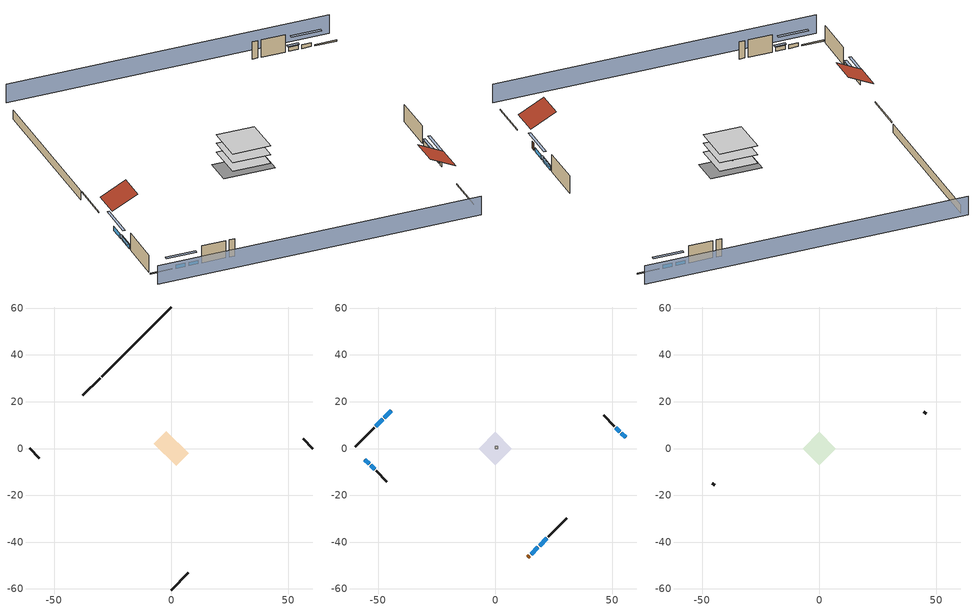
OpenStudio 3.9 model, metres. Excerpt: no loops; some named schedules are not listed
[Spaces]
basement - unconditioned 1
 floor foundation (Slab1 construction): -7.42,2.12 -2.12,7.42 7.42,-2.12 2.12,-7.42 z-2.13
 wall outside (RimJoist1 construction): -30.35,30.09 -37.7,22.74 z0.3:0.61
 wall outside (RimJoist2 construction): 60.44,0 56.35,4.09 z0.3:0.61
 wall outside (RimJoist3 construction): 0,-60.44 7.35,-53.09 z0.3:0.61
 wall outside (RimJoist4 construction): -60.44,0 -56.35,-4.09 z0.3:0.61
 wall foundation (FoundationWall1 construction): 0,60.44 -29.69,30.75 z-2.13:0.3
conditioned space 1
 floor to basement - unconditioned 1 (Floor1 construction): -7.11,0 0,7.11 7.11,0 0,-7.11 z0.3
 floor adiabatic (AdiabaticFloorConstruction): -7.11,0 0,7.11 7.11,0 0,-7.11 z2.74
 wall outside (Wall1 construction): -51.67,8.77 -59.78,0.66 z0.3:5.18
 wall outside (Wall2 construction): 50.84,9.6 46.34,14.11 z0.3:5.18
 wall outside (Wall3 construction): 22.71,-37.73 30.55,-29.89 z0.3:5.18
 wall outside (Wall4 construction): -50.84,-9.6 -46.34,-14.11 z0.3:5.18
 wall outside (AdiabaticWallConstruction): -44.33,16.11 -47.35,13.1 / -48,12.44 -51.01,9.43 / 18.91,-41.53 22.05,-38.39 z0.3:1.46; 55.69,4.75 53.92,6.52 / 53.27,7.17 51.5,8.94 / -55.69,-4.75 -53.92,-6.52 / -53.27,-7.17 -51.5,-8.94 z0.3:1.4; 15.28,-45.16 18.26,-42.18 z0.3:1.43
 wall outside (AdiabaticWallConstruction 1): 13.98,-46.46 14.63,-45.81 z0.3:2.34
 window (WindowConstruction): -44.33,16.11 -47.34,13.1 z0.3:1.46
 window (WindowConstruction 1): -48,12.44 -51.01,9.43 z0.3:1.46
 window (WindowConstruction 2): 55.69,4.75 53.92,6.52 z0.3:1.4
 window (WindowConstruction 3): 53.27,7.17 51.5,8.94 z0.3:1.4
 window (WindowConstruction 4): 15.29,-45.16 18.26,-42.18 z0.3:1.43
 window (WindowConstruction 5): 18.91,-41.53 22.05,-38.39 z0.3:1.46
 window (WindowConstruction 6): -55.69,-4.75 -53.92,-6.52 z0.3:1.4
 window (WindowConstruction 7): -53.27,-7.17 -51.5,-8.94 z0.3:1.4
 door (Door): 13.98,-46.46 14.63,-45.81 z0.3:2.34
 ceiling adiabatic (AdiabaticFloorConstruction): 0,-7.11 7.11,0 0,7.11 -7.11,0 z2.74
central ac and furnace airloop ret air space
 floor adiabatic (AdiabaticConst): 0,0 0,1 1,1 1,0 z0
 wall adiabatic (AdiabaticConst): 0,1 0,0 1,0 1,1 0,1 z0:1
 ceiling adiabatic (AdiabaticConst): 1,0 1,1 0,1 0,0 z1
attic - vented 1
 floor to conditioned space 1 (Floor2 construction Reversed): -7.11,0 0,7.11 7.11,0 0,-7.11 z5.18
 wall outside (Wall5 construction): 45.68,14.76 44.66,15.78 z0.3:5.18
 wall outside (Wall6 construction): -45.68,-14.76 -44.66,-15.78 z0.3:5.18
 roof outside (Roof1 construction): -43.68,16.76,5.18 -38.92,12.01,8.55 -33.6,17.33,8.55 -38.36,22.08,5.18
 roof outside (Roof2 construction): 13.33,-47.12,5.18 8.57,-42.36,8.55 3.25,-47.68,8.55 8.01,-52.43,5.18
shading: -63.67,-3.23 -3.23,-63.67 / 63.67,3.23 3.23,63.67 z0:5.18; -49.28,11.16 -42.39,18.05 -42.82,18.48 -49.72,11.59 z4.21; -51.23,9.21 -47.79,12.65 -48.22,13.09 -51.66,9.64 z1.77; 51.98,8.46 57.63,2.81 58.06,3.24 52.41,8.89 z4.15; 51.28,9.16 53.48,6.96 53.91,7.39 51.71,9.59 z1.71; 20.2,-40.24 13.35,-47.09 13.78,-47.53 20.63,-40.68 z4.18; 22.26,-38.18 18.7,-41.74 19.13,-42.17 22.7,-38.61 z1.77; -51.98,-8.46 -57.63,-2.81 -58.06,-3.24 -52.41,-8.89 z4.15; -51.28,-9.16 -53.48,-6.96 -53.91,-7.39 -51.71,-9.59 z1.71
[Site]
Portland Intl Arpt_OR: Latitude {deg}=45.59; Longitude {deg}=-122.6; Time Zone {hr}=-8; Elevation {m}=33; Terrain=Suburbs; Keep Site Location Information=Yes
[Site:GroundTemperature:Shallow]
10.2558, 8.96328, 8.85977, 9.47314, 11.9355, 14.3863, 16.5111, 17.8571, 17.9714, 16.8767, 14.8061, 12.4304
[Site:WaterMainsTemperature]
Calculation Method=Schedule; Temperature Schedule=mains temperature schedule
[Building]
Building 1
[Material] Roughness=Rough
Name | Thickness {m} | Conductivity {W/m-K} | Density {kg/m3} | Specific Heat {J/kg-K} | Thermal Absorptance | Solar Absorptance | Visible Absorptance
asphalt or fiberglass shingles | 0.00635 | 0.162714 | 1121.4 | 1465.45 | 0.9 | 0.85 | 0.85
roof rigid ins | 0.00281632 | 0.029427 | 32.04 | 1214.23 | 0.9 | 0.7 | 0.7
osb sheathing 0.5 in. | 0.0127 | 0.115458 | 512.64 | 1214.23 | 0.9 | 0.6 | 0.6
wood siding | 0.0254 | 0.102417 | 544.68 | 1172.36 | 0.9 | 0.85 | 0.85
osb sheathing 0.5 in. 1 | 0.0127 | 0.115458 | 512.64 | 1214.23 | 0.9 | 0.7 | 0.7
wall stud and cavity | 0.1397 | 0.550994 | 139.0536 | 1170.24 | 0.9 | 0.7 | 0.7
gypsum board | 0.0127 | 0.160291 | 801 | 837.4 | 0.9 | 0.6 | 0.6
wall stud and cavity 1 | 0.1397 | 0.727959 | 139.0536 | 1170.24 | 0.9 | 0.6 | 0.6
rim joist stud and cavity | 0.0508 | 0.178688 | 50.32683 | 1063.81 | 0.9 | 0.6 | 0.6
floor stud and cavity | 0.1397 | 0.923637 | 92.3553 | 1139.71 | 0.9 | 0.7 | 0.7
osb sheathing 0.75 in. | 0.01905 | 0.115458 | 512.64 | 1214.23 | 0.9 | 0.7 | 0.7
floor covering | 0.0127 | 0.0433444 | 54.468 | 1339.84 | 0.9 | 0.6 | 0.6
ceiling loosefill ins | 0.0846667 | 0.0480833 | 16.02 | 1046.75 | 0.9 | 0.7 | 0.7
ceiling stud and cavity | 0.1397 | 0.302811 | 65.682 | 1177.47 | 0.9 | 0.7 | 0.7
concrete 8.0 in. | 0.2032 | 1.803125 | 2242.8 | 837.4 | 0.9 | 0.7 | 0.7
concrete 4.0 in. | 0.1016 | 1.803125 | 2242.8 | 837.4 | 0.9 | 0.7 | 0.7
wood siding 1; wood siding 2 | 0.0254 | 0.102417 | 544.68 | 1172.36
wall rigid ins; floor rigid ins | 0.512978 | 0.029427 | 32.04 | 1214.23 | 0.9 | 0.7 | 0.7
wall stud and cavity 2 | 0.0889 | 0.380278 | 52.3479 | 1209.89 | 0.9 | 0.7 | 0.7
door material | 0.04445 | 0.0612267 | 512.64 | 1214.23 | 0.9 | 0.7 | 0.7
floor stud and cavity 1 | 0.1397 | 1.75129 | 37.0049 | 1207.88 | 0.9 | 0.7 | 0.7
wall stud and cavity 3 | 0.0889 | 0.391764 | 83.0341 | 1211.67 | 0.9 | 0.7 | 0.7
furniture material conditioned space 1; furniture material basement - unconditioned 1 | 0.1524 | 0.115458 | 640.8 | 1214.23 | 0.9 | 0.6 | 0.6
[Construction]
Roof1 construction; Roof2 construction: asphalt or fiberglass shingles, roof rigid ins, osb sheathing 0.5 in.
Wall1 construction; Wall2 construction; Wall3 construction; Wall4 construction: wood siding, osb sheathing 0.5 in. 1, wall stud and cavity, gypsum board
Wall5 construction; Wall6 construction: wood siding, osb sheathing 0.5 in. 1, wall stud and cavity 1
RimJoist1 construction; RimJoist2 construction; RimJoist3 construction; RimJoist4 construction: wood siding, rim joist stud and cavity
Floor1 construction: floor stud and cavity, osb sheathing 0.75 in., floor covering
Floor2 construction Reversed: gypsum board, ceiling stud and cavity, ceiling loosefill ins
FoundationWall1 construction: concrete 8.0 in.
Slab1 construction: concrete 4.0 in.
WindowConstruction; WindowConstruction 1; WindowConstruction 2; WindowConstruction 3; WindowConstruction 4; WindowConstruction 5; WindowConstruction 6; WindowConstruction 7: WindowMaterial
AdiabaticWallConstruction: wood siding 1, wall rigid ins, wall stud and cavity 2, gypsum board
Door: door material
AdiabaticWallConstruction 1: wood siding 2, wall rigid ins, wall stud and cavity 2, gypsum board
AdiabaticFloorConstruction: floor stud and cavity 1, floor rigid ins, osb sheathing 0.75 in., floor covering
PartitionWallConstruction: gypsum board, wall stud and cavity 3, gypsum board
furniture construction conditioned space 1: furniture material conditioned space 1
furniture construction basement - unconditioned 1: furniture material basement - unconditioned 1
AdiabaticConst: Adiabatic
[WindowMaterial:SimpleGlazingSystem]
WindowMaterial: U-Factor {W/m2-K}=2.78222; Solar Heat Gain Coefficient=0.56
[Material:NoMass]
Adiabatic: Roughness=Rough; Thermal Resistance {m2-K/W}=176.1
[ThermalZone] Multiplier=1; Use Ideal Air Loads=No
Name | Volume {m3} | Thermostat
conditioned space | 493.619 | conditioned space temperature setpoint
attic - vented | 75.9013
basement - unconditioned | 246.81
central ac and furnace airloop ret air zone | 1
[Sizing:Zone] Zone Cooling Design Supply Air Temperature Input Method=SupplyAirTemperature; Zone Cooling Design Supply Air Temperature {C}=14; Zone Cooling Design Supply Air Temperature Difference {deltaC}=11.11; Zone Heating Design Supply Air Temperature Input Method=SupplyAirTemperature; Zone Heating Design Supply Air Temperature {C}=40; Zone Heating Design Supply Air Temperature Difference {deltaC}=11.11; Zone Cooling Design Supply Air Humidity Ratio {kg-H2O/kg-air}=0.0085; Zone Heating Design Supply Air Humidity Ratio {kg-H2O/kg-air}=0.008; Cooling Design Air Flow Method=DesignDay; Heating Design Air Flow Method=DesignDay; Account for Dedicated Outdoor Air System=No; Dedicated Outdoor Air System Control Strategy=NeutralSupplyAir; Dedicated Outdoor Air Low Setpoint Temperature for Design {C}=autosize; Dedicated Outdoor Air High Setpoint Temperature for Design {C}=autosize; Zone Load Sizing Method=Sensible Load Only No Latent Load; Zone Latent Cooling Design Supply Air Humidity Ratio Input Method=HumidityRatioDifference; Zone Cooling Design Supply Air Humidity Ratio Difference {kgWater/kgDryAir}=0.005; Zone Latent Heating Design Supply Air Humidity Ratio Input Method=HumidityRatioDifference; Zone Humidification Design Supply Air Humidity Ratio Difference {kgWater/kgDryAir}=0.005; Sizing Option=Coincident
attic - vented; basement - unconditioned; central ac and furnace airloop ret air zone
[Space]
Name | Thermal Zone | Volume {m3}
conditioned space 1 | conditioned space | 493.619
attic - vented 1 | attic - vented | 75.9013
basement - unconditioned 1 | basement - unconditioned | 246.81
central ac and furnace airloop ret air space | central ac and furnace airloop ret air zone
[ThermostatSetpoint:DualSetpoint]
conditioned space temperature setpoint: Heating Setpoint Temperature Schedule=heating setpoint; Cooling Setpoint Temperature Schedule=cooling setpoint; Temperature Difference Between Cutout And Setpoint {deltaC}=0
[Foundation:Kiva]
Foundation Kiva 1: Initial Indoor Air Temperature {C}=9.52053; Wall Height Above Grade {m}=0.3048; Wall Depth Below Slab {m}=0.2032
[Foundation:Kiva:Settings]
Soil Conductivity {W/m-K}=1.3848; Soil Density {kg/m3}=1842.3; Soil Specific Heat {J/kg-K}=418.7; Ground Solar Absorptivity=0.9; Ground Thermal Absorptivity=0.9; Ground Surface Roughness {m}=0.03; Far-Field Width {m}=40; Deep-Ground Boundary Condition=ZeroFlux; Deep-Ground Depth {m}=40; Minimum Cell Dimension {m}=0.2; Maximum Cell Growth Coefficient=3; Simulation Timestep=Timestep
[SurfaceProperty:ExposedFoundationPerimeter]
Slab1: Exposed Perimeter Calculation Method=TotalExposedPerimeter; Total Exposed Perimeter {m}=41.99382
[SurfaceProperty:IncidentSolarMultiplier] Incident Solar Multiplier=1; Incident Solar Multiplier Schedule=trans schedule winter=0.85 summer=0.7
Window1; Window2; Window3; Window4; Window5; Window6; Window7; Window8
[InternalMass:Definition] Design Level Calculation Method=SurfaceArea
Name | Construction | Surface Area {m2}
partition wall mass | PartitionWallConstruction | 202.436
furniture mass conditioned space 1 | furniture construction conditioned space 1 | 80.97429
furniture mass basement - unconditioned 1 | furniture construction basement - unconditioned 1 | 40.4798
[InternalMass] Multiplier=1
Name | Internal Mass Definition | Space or SpaceType
partition wall mass | partition wall mass | conditioned space 1
furniture mass conditioned space 1 | furniture mass conditioned space 1 | conditioned space 1
furniture mass basement - unconditioned 1 | furniture mass basement - unconditioned 1 | basement - unconditioned 1
[Fan:SystemModel]
central ac and furnace supply fan: Availability Schedule=Always On Discrete; Design Maximum Air Flow Rate {m3/s}=0.71736; Speed Control Method=Discrete; Electric Power Minimum Flow Rate Fraction=0.2; Design Pressure Rise {Pa}=500; Motor Efficiency=1; Motor In Air Stream Fraction=1; Design Electric Power Consumption {W}=autosize; Design Power Sizing Method=PowerPerFlow; Electric Power Per Unit Flow Rate {W/(m3/s)}=1059.44; Electric Power Per Unit Flow Rate Per Unit Pressure {W-s/m3-Pa}=1.66667; Fan Total Efficiency=0.7; Motor Loss Radiative Fraction=0; Speed Flow Fraction 1=0.9375; Speed Electric Power Fraction 1=0.82397; Speed Flow Fraction 2=1; Speed Electric Power Fraction 2=1
[EnergyManagementSystem:Sensor]
Name | Output Variable or Output Meter Index Key | Output Variable or Output Meter
central_ac_and_furnace_supply_fan_s; central_ac_and_furnace_supply_fan_s_1 | central ac and furnace supply fan | Fan Electricity Energy
water_heater_amb_temp | basement - unconditioned | Zone Mean Air Temperature
water_heater_amb_rh | basement - unconditioned | Zone Air Relative Humidity
water_heater_T_set | water heater setpoint | Schedule Value
out_pb_s |  | Site Outdoor Air Barometric Pressure
out_wt_s |  | Site Outdoor Air Humidity Ratio
site_vw_s |  | Site Wind Speed
cool_season | cooling season schedule | Schedule Value
central_ac_and_furnace_airloop_Fan_RTF_s | central ac and furnace supply fan | Fan Runtime Fraction Speed 1
central_ac_and_furnace_airloop_Fan_RTF_s_1 | central ac and furnace supply fan | Fan Runtime Fraction Speed 2
central_ac_and_furnace_airloop_AH_MFR_s | Node 6 | System Node Mass Flow Rate
central_ac_and_furnace_airloop_AH_VFR_s | Node 6 | System Node Current Density Volume Flow Rate
central_ac_and_furnace_airloop_AH_Tout_s | Node 6 | System Node Temperature
central_ac_and_furnace_airloop_AH_Wout_s | Node 6 | System Node Humidity Ratio
central_ac_and_furnace_airloop_RA_T_s | Node 9 | System Node Temperature
central_ac_and_furnace_airloop_Ra_W_s | Node 9 | System Node Humidity Ratio
central_ac_and_furnace_airloop_0_DZ_T_s | basement - unconditioned | Zone Air Temperature
central_ac_and_furnace_airloop_0_DZ_W_s | basement - unconditioned | Zone Mean Air Humidity Ratio
natural_vent_s | natural vent schedule | Schedule Value
htg_sp_s | heating setpoint | Schedule Value
clg_sp_s | cooling setpoint | Schedule Value
mech_vent_range_fan_0_sch_s | mech vent range fan 0 schedule | Schedule Value
mech_vent_bath_fan_0_sch_s | mech vent bath fan 0 schedule | Schedule Value
clothes_dryer_exhaust_0_sch_s | clothes_dryer | Schedule Value
htg_load_cond |  | Heating:EnergyTransfer:Zone:CONDITIONED SPACE
clg_load_cond |  | Cooling:EnergyTransfer:Zone:CONDITIONED SPACE
htg_load_duct |  | Heating:EnergyTransfer:Zone:CENTRAL AC AND FURNACE AIRLOOP RET AIR ZONE
clg_load_duct |  | Cooling:EnergyTransfer:Zone:CENTRAL AC AND FURNACE AIRLOOP RET AIR ZONE
s_conv | Floor1 | Surface Inside Face Convection Heat Gain Energy
s_ig | Floor1 | Surface Inside Face Internal Gains Radiation Heat Gain Energy
s_sol | Floor1 | Surface Inside Face Solar Radiation Heat Gain Energy
s_lgt | Floor1 | Surface Inside Face Lights Radiation Heat Gain Energy
s_surf | Floor1 | Surface Inside Face Net Surface Thermal Radiation Heat Gain Energy
s_conv_1 | Floor2 | Surface Inside Face Convection Heat Gain Energy
s_ig_1 | Floor2 | Surface Inside Face Internal Gains Radiation Heat Gain Energy
s_sol_1 | Floor2 | Surface Inside Face Solar Radiation Heat Gain Energy
s_lgt_1 | Floor2 | Surface Inside Face Lights Radiation Heat Gain Energy
s_surf_1 | Floor2 | Surface Inside Face Net Surface Thermal Radiation Heat Gain Energy
s_conv_2 | inferred conditioned ceiling | Surface Inside Face Convection Heat Gain Energy
s_ig_2 | inferred conditioned ceiling | Surface Inside Face Internal Gains Radiation Heat Gain Energy
s_sol_2 | inferred conditioned ceiling | Surface Inside Face Solar Radiation Heat Gain Energy
s_lgt_2 | inferred conditioned ceiling | Surface Inside Face Lights Radiation Heat Gain Energy
s_surf_2 | inferred conditioned ceiling | Surface Inside Face Net Surface Thermal Radiation Heat Gain Energy
s_conv_3 | inferred conditioned floor | Surface Inside Face Convection Heat Gain Energy
s_ig_3 | inferred conditioned floor | Surface Inside Face Internal Gains Radiation Heat Gain Energy
s_sol_3 | inferred conditioned floor | Surface Inside Face Solar Radiation Heat Gain Energy
s_lgt_3 | inferred conditioned floor | Surface Inside Face Lights Radiation Heat Gain Energy
s_surf_3 | inferred conditioned floor | Surface Inside Face Net Surface Thermal Radiation Heat Gain Energy
ss_sol | Door1 | Surface Inside Face Solar Radiation Heat Gain Energy
ss_lgt | Door1 | Surface Inside Face Lights Radiation Heat Gain Energy
ss_conv | Door1 | Surface Inside Face Convection Heat Gain Energy
ss_ig | Door1 | Surface Inside Face Internal Gains Radiation Heat Gain Energy
ss_surf | Door1 | Surface Inside Face Net Surface Thermal Radiation Heat Gain Energy
ss_conv_1 | Window1 | Surface Inside Face Convection Heat Gain Energy
ss_ig_1 | Window1 | Surface Inside Face Internal Gains Radiation Heat Gain Energy
ss_surf_1 | Window1 | Surface Inside Face Net Surface Thermal Radiation Heat Gain Energy
ss_trans_in | Window1 | Surface Window Transmitted Solar Radiation Rate
ss_back_out | Window1 | Surface Window Shortwave from Zone Back Out Window Heat Transfer Rate
ss_trans_out | Window1 | Surface Inside Face Initial Transmitted Diffuse Transmitted Out Window Solar Radiation Rate
ss_conv_2 | Window2 | Surface Inside Face Convection Heat Gain Energy
ss_ig_2 | Window2 | Surface Inside Face Internal Gains Radiation Heat Gain Energy
ss_surf_2 | Window2 | Surface Inside Face Net Surface Thermal Radiation Heat Gain Energy
ss_trans_in_1 | Window2 | Surface Window Transmitted Solar Radiation Rate
ss_back_out_1 | Window2 | Surface Window Shortwave from Zone Back Out Window Heat Transfer Rate
ss_trans_out_1 | Window2 | Surface Inside Face Initial Transmitted Diffuse Transmitted Out Window Solar Radiation Rate
ss_conv_3 | Window3 | Surface Inside Face Convection Heat Gain Energy
ss_ig_3 | Window3 | Surface Inside Face Internal Gains Radiation Heat Gain Energy
ss_surf_3 | Window3 | Surface Inside Face Net Surface Thermal Radiation Heat Gain Energy
ss_trans_in_2 | Window3 | Surface Window Transmitted Solar Radiation Rate
ss_back_out_2 | Window3 | Surface Window Shortwave from Zone Back Out Window Heat Transfer Rate
ss_trans_out_2 | Window3 | Surface Inside Face Initial Transmitted Diffuse Transmitted Out Window Solar Radiation Rate
[ElectricEquipment:Definition] Design Level Calculation Method=EquipmentLevel
Name | Design Level {W} | Fraction Latent | Fraction Radiant | Fraction Lost
ceiling fan | 17.5294 | 0 | 0.558 | 0
clothes washer | 680.289 | 0.03 | 0.162 | 0.7
clothes dryer | 3251.74 | 0.015 | 0.081 | 0.85
dishwasher | 372.71 | 0.3 | 0.18 | 0.4
fridge | 51.9007 | 0 | 0.6 | 0
cooking range | 1642.66 | 0.08 | 0.432 | 0.2
misc tv | 1500.29 | 0 | 0.6 | 0
misc plug loads | 1064.71 | 0.021 | 0.558 | 0.049
whole house fan; mech vent house fan | 0 | 0 | 0 | 1
mech vent house fan cfis | 0 | 0 | 0 | 0
mech vent range fan 0; mech vent bath fan 0 | 30 | 0 | 0 | 1
[ElectricEquipment] Space or SpaceType=conditioned space 1
Name | Electric Equipment Definition | Schedule
ceiling fan | ceiling fan | ceiling_fan
clothes washer | clothes washer | clothes_washer
clothes dryer | clothes dryer | clothes_dryer
dishwasher | dishwasher | dishwasher
fridge | fridge | fridge schedule
cooking range | cooking range | cooking_range
misc tv | misc tv | plug_loads_tv
misc plug loads | misc plug loads | plug_loads_other
whole house fan | whole house fan | Always On Discrete
mech vent house fan | mech vent house fan | mech vent house fan schedule
mech vent house fan cfis | mech vent house fan cfis | mech vent house fan cfis schedule
mech vent range fan 0 | mech vent range fan 0 | mech vent range fan 0 schedule
mech vent bath fan 0 | mech vent bath fan 0 | mech vent bath fan 0 schedule
[OtherEquipment:Definition] Design Level Calculation Method=EquipmentLevel
Name | Design Level {W} | Fraction Latent | Fraction Radiant | Fraction Lost
water heater sens; central ac and furnace airloop_0 SupSensLkToCond; central ac and furnace airloop_0 SupCondToLv; central ac and furnace airloop_0 RetCondToRP; central ac and furnace airloop_0 RetSensLkToRP; central ac and furnace airloop_0 SupCondToDZ; central ac and furnace airloop_0 RetCondToDZ; central ac and furnace airloop_0 SupSensLkToDZ; mech vent house fan sensible load | 0 | 0 | 0 | 0
water heater lat; central ac and furnace airloop_0 SupLatLkToCond; central ac and furnace airloop_0 RetLatLkToRP; central ac and furnace airloop_0 SupLatLkToDZ; mech vent house fan latent load | 0 | 1 | 0 | 0
water heater energy adjustment1 | 0.01 | 0 | 0 | 1
clothes dryer 2 | 0 | 0.015 | 0.081 | 0.85
cooking range 2 | 0 | 0.08 | 0.432 | 0.2
general water use sensible | -134.491 | 0 | 0.6 | 0
general water use latent | 136.464 | 1 | 0 | 0
[OtherEquipment]
Name | Other Equipment Definition | Space or SpaceType | Schedule | Fuel Type
water heater sens | water heater sens | basement - unconditioned 1 | Always On Discrete
water heater lat | water heater lat | basement - unconditioned 1 | Always On Discrete
water heater energy adjustment1 | water heater energy adjustment1 | basement - unconditioned 1 | Always On Discrete | Electricity
clothes dryer 1 | clothes dryer 2 | conditioned space 1 | clothes_dryer | Electricity
cooking range 1 | cooking range 2 | conditioned space 1 | cooking_range | Electricity
general water use sensible | general water use sensible | conditioned space 1 | general water use schedule
general water use latent | general water use latent | conditioned space 1 | general water use schedule
central ac and furnace airloop_0 SupSensLkToCond | central ac and furnace airloop_0 SupSensLkToCond | conditioned space 1 | Always On Discrete
central ac and furnace airloop_0 SupLatLkToCond | central ac and furnace airloop_0 SupLatLkToCond | conditioned space 1 | Always On Discrete
central ac and furnace airloop_0 SupCondToLv | central ac and furnace airloop_0 SupCondToLv | conditioned space 1 | Always On Discrete
central ac and furnace airloop_0 RetCondToRP | central ac and furnace airloop_0 RetCondToRP | central ac and furnace airloop ret air space | Always On Discrete
central ac and furnace airloop_0 RetSensLkToRP | central ac and furnace airloop_0 RetSensLkToRP | central ac and furnace airloop ret air space | Always On Discrete
central ac and furnace airloop_0 RetLatLkToRP | central ac and furnace airloop_0 RetLatLkToRP | central ac and furnace airloop ret air space | Always On Discrete
central ac and furnace airloop_0 SupCondToDZ | central ac and furnace airloop_0 SupCondToDZ | basement - unconditioned 1 | Always On Discrete
central ac and furnace airloop_0 RetCondToDZ | central ac and furnace airloop_0 RetCondToDZ | basement - unconditioned 1 | Always On Discrete
central ac and furnace airloop_0 SupSensLkToDZ | central ac and furnace airloop_0 SupSensLkToDZ | basement - unconditioned 1 | Always On Discrete
central ac and furnace airloop_0 SupLatLkToDZ | central ac and furnace airloop_0 SupLatLkToDZ | basement - unconditioned 1 | Always On Discrete
mech vent house fan sensible load | mech vent house fan sensible load | conditioned space 1 | Always On Discrete
mech vent house fan latent load | mech vent house fan latent load | conditioned space 1 | Always On Discrete
[WaterUse:Equipment:Definition]
Name | Peak Flow Rate {m3/s}
clothes washer | 1.11876e-05
dishwasher | 6.09724e-06
[Lights:Definition]
interior lighting: Design Level Calculation Method=LightingLevel; Lighting Level {W}=308.253; Fraction Radiant=0.6; Fraction Visible=0.2; Return Air Fraction=0
[Lights]
interior lighting: Lights Definition=interior lighting; Space or SpaceType=conditioned space 1; Schedule=lighting_interior; Fraction Replaceable=1
[Exterior:Lights:Definition]
exterior lighting: Design Level {W}=8.01452
[Exterior:Lights]
exterior lighting: Exterior Lights Definition=exterior lighting; Schedule=exterior lighting schedule
[People:Definition]
occupants: Number of People Calculation Method=People; Number of People {people}=7; Fraction Radiant=0.314171; Sensible Heat Fraction=0.56303; Carbon Dioxide Generation Rate {m3/s-W}=0; Enable ASHRAE 55 Comfort Warnings=No; Mean Radiant Temperature Calculation Type=EnclosureAveraged
[People]
occupants: People Definition=occupants; Space or SpaceType=conditioned space 1; Number of People Schedule=occupants; Activity Level Schedule=occupants activity schedule; Multiplier=1
[ZoneMixing] Schedule=Always On Continuous; Design Flow Rate Calculation Method=Flow/Zone; Design Flow Rate {m3/s}=0
Name | Zone or Space | Source Zone or Space
central ac and furnace airloop_0 ZoneMixDZToCond mix | conditioned space | basement - unconditioned
central ac and furnace airloop_0 ZoneMixCondToDZ mix | basement - unconditioned | conditioned space
whole house fan mix | attic - vented | conditioned space
[SpaceInfiltration:DesignFlowRate] Schedule=Always On Discrete
Name | Space or SpaceType | Design Flow Rate Calculation Method | Design Flow Rate {m3/s} | Air Changes per Hour {1/hr} | Constant Term Coefficient | Temperature Term Coefficient | Velocity Term Coefficient | Velocity Squared Term Coefficient
natural vent flow; whole house fan flow; infil flow | conditioned space 1 | Flow/Space | 0
infil basement - unconditioned 1 | basement - unconditioned 1 | AirChanges/Hour |  | 0.1 | 1 | 0 | 0 | 0
basement_unconditioned 1 duct leakage imbalance infil flow | basement - unconditioned 1 | Flow/Space | 0
[SpaceInfiltration:EffectiveLeakageArea]
infil attic - vented 1: Space or SpaceType=attic - vented 1; Schedule=Always On Discrete; Effective Air Leakage Area {cm2}=3373.59; Stack Coefficient=0.000156436; Wind Coefficient=4.26639e-05
